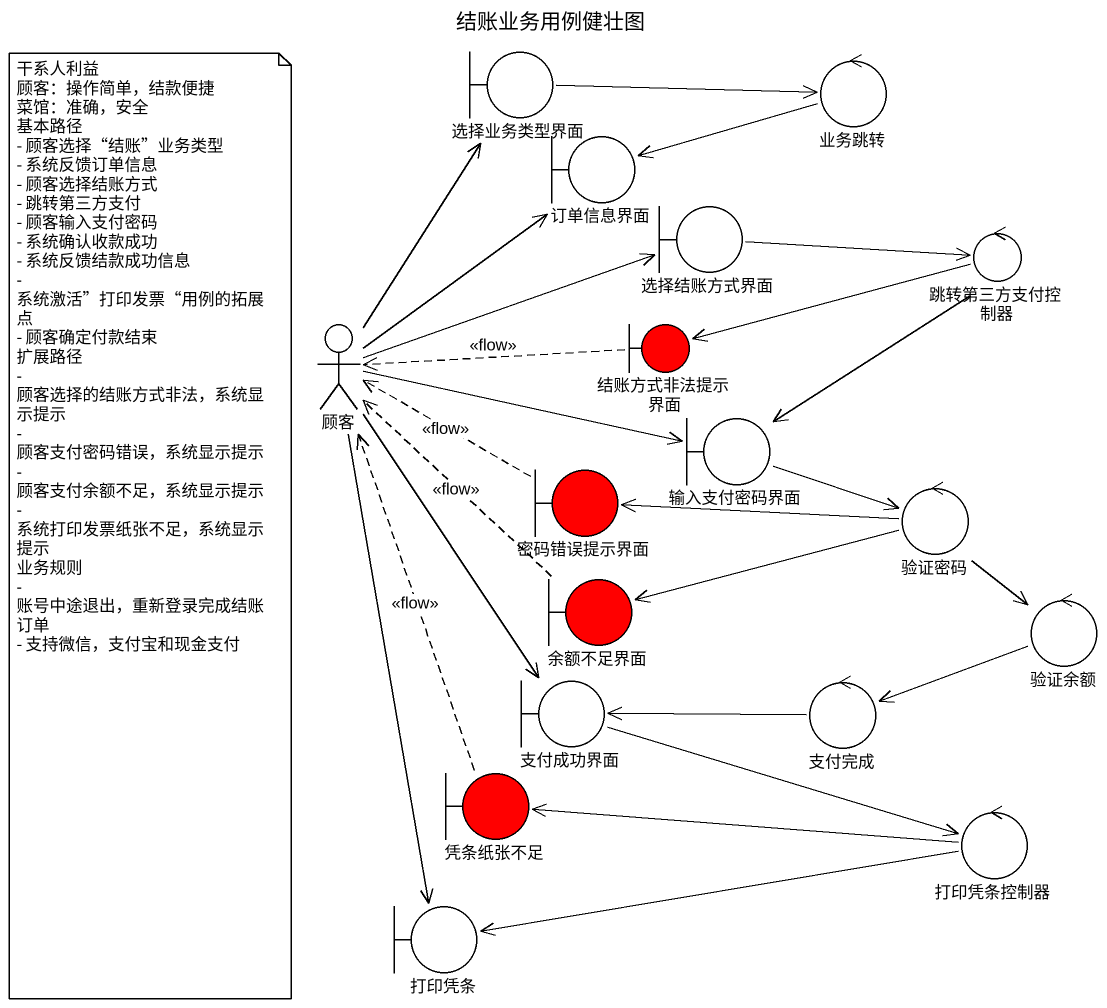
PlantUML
@startuml
title 结账业务用例健壮图
boundary 选择业务类型界面
control 业务跳转
boundary 订单信息界面
boundary 选择结账方式界面
control 跳转第三方支付控制器
actor 顾客
boundary 结账方式非法提示界面 #FF0000
boundary 密码错误提示界面 #FF0000
boundary 输入支付密码界面
control 验证密码
boundary 余额不足界面 #FF0000
control 验证余额
boundary 支付成功界面
control 支付完成
boundary 凭条纸张不足 #FF0000
control 打印凭条控制器
boundary 打印凭条
选择业务类型界面 -right-> 业务跳转
业务跳转 -left-> 订单信息界面
选择结账方式界面 -right-> 跳转第三方支付控制器
跳转第三方支付控制器 -left-> 结账方式非法提示界面
跳转第三方支付控制器 --> 输入支付密码界面
顾客 -up-> 选择业务类型界面
顾客 -up-> 订单信息界面
顾客 -right-> 选择结账方式界面
顾客 -right-> 输入支付密码界面
顾客 --> 支付成功界面
顾客 --> 打印凭条
结账方式非法提示界面 .left.> 顾客 : <<flow>>
密码错误提示界面 .left.> 顾客 : <<flow>>
输入支付密码界面 -right-> 验证密码
验证密码 -left-> 密码错误提示界面
验证密码 -left-> 余额不足界面
验证密码 --> 验证余额
余额不足界面 .up.> 顾客 : <<flow>>
验证余额 -left-> 支付完成
支付成功界面 -right-> 打印凭条控制器
支付完成 -left-> 支付成功界面
凭条纸张不足 .up.> 顾客 : <<flow>>
打印凭条控制器 -left-> 凭条纸张不足
打印凭条控制器 -left-> 打印凭条
note as N1
  干系人利益
  顾客：操作简单，结款便捷
  菜馆：准确，安全
  基本路径
  - 顾客选择“结账”业务类型
  - 系统反馈订单信息
  - 顾客选择结账方式
  - 跳转第三方支付
  - 顾客输入支付密码
  - 系统确认收款成功
  - 系统反馈结款成功信息
  - 系统激活”打印发票“用例的拓展点
  - 顾客确定付款结束
  扩展路径
  - 顾客选择的结账方式非法，系统显示提示
  - 顾客支付密码错误，系统显示提示
  - 顾客支付余额不足，系统显示提示
  - 系统打印发票纸张不足，系统显示提示
  业务规则
  - 账号中途退出，重新登录完成结账订单
  - 支持微信，支付宝和现金支付
end note
@enduml
